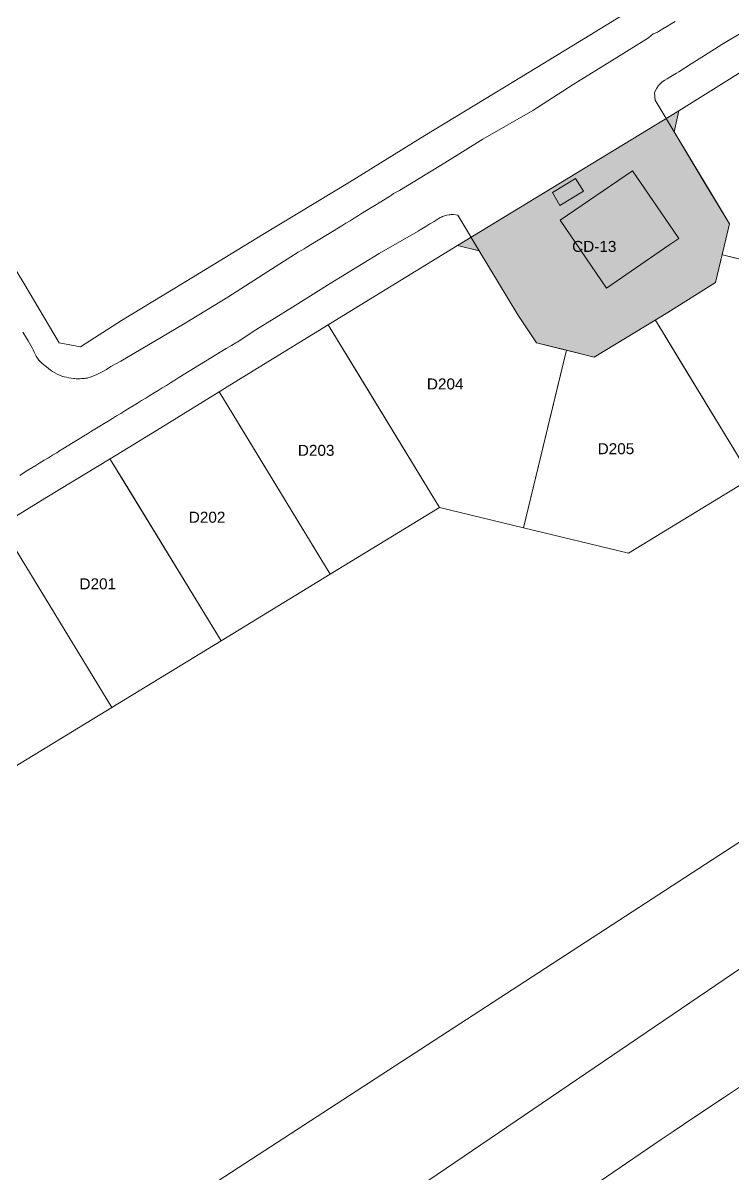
# Model space of a CAD drawing. Header units: metres. Extents: x 662613 to 666742, y 2728069 to 2732733.
# Drawn here: x 663473.7 to 663590.2, y 2728750.6 to 2728939.4 of the extents above; entities that cross this region are included whole.
import ezdxf
from ezdxf.enums import TextEntityAlignment as Align

# ---------------------------------------------------------------- set-up
doc = ezdxf.new("R2010")
doc.units = ezdxf.units.M
doc.header["$MEASUREMENT"] = 0
for name, color, linetype, lineweight in [('DQ_PLOT_ID', 252, 'Continuous', 18), ('Xref_DQ_MasterPlan_2024$0$DQ_PLOTS', 252, 'Continuous', 15), ('Xref_DQ_MasterPlan_2024$0$DQ_ROADS', 8, 'Continuous', 13)]:
    doc.layers.add(name, color=color, linetype=linetype, lineweight=lineweight)
doc.layers.add('Open area$0$PUBLIC PARKING', color=254, linetype='Continuous')
doc.styles.add('DQ_Plot_ID', font='arial.ttf')

# ---------------------------------------------------------------- blocks, each defined once
blk = doc.blocks.new('Xref_DQ_MasterPlan_2024$0$DQ_Roads_')
at = {"layer": 'Xref_DQ_MasterPlan_2024$0$DQ_ROADS'}
for points in [[(663599.1441, 2728770.078), (663588.7883, 2728763.1929), (663583.9468, 2728759.9741), (663580.3647, 2728757.5925), (663578.4002, 2728756.2476), (663568.2555, 2728749.3022)], [(663276.8901, 2728561.5417), (663304.6779, 2728581.4555), (663331.3259, 2728600.5915), (663337.1871, 2728604.8005), (663379.6015, 2728635.7101), (663415.0515, 2728661.4095), (663455.8721, 2728690.7097), (663504.643, 2728725.3623), (663603.0986, 2728792.2309)], [(663592.0538, 2728938.0831), (663588.373, 2728935.8917), (663585.5069, 2728934.069), (663583.3559, 2728932.7309), (663581.3094, 2728931.3756), (663580.961, 2728931.205), (663580.2756, 2728930.7981), (663579.4257, 2728930.2757), (663578.9982, 2728930.0185), (663578.5865, 2728929.7367), (663578.2808, 2728929.449), (663577.9959, 2728929.1407), (663577.7235, 2728928.7338), (663577.4735, 2728928.3128), (663577.3366, 2728927.9566), (663577.4376, 2728926.75), (663580.5506, 2728921.536), (663585.6669, 2728913.037), (663589.6089, 2728906.487), (663587.3506, 2728896.838), (663579.4989, 2728891.9167), (663567.4133, 2728884.608), (663557.9658, 2728886.922), (663554.9012, 2728891.5272), (663548.5668, 2728902.031), (663545.5364, 2728907.0561), (663545.0457, 2728907.8698), (663544.3556, 2728907.9719), (663544.2603, 2728907.9779), (663544.1651, 2728907.984), (663544.0698, 2728907.9768), (663543.9746, 2728907.9696), (663543.7901, 2728907.9515), (663543.6055, 2728907.9334), (663543.2399, 2728907.8709), (663543.0563, 2728907.8334), (663542.8757, 2728907.7832), (663542.699, 2728907.7207), (663542.5272, 2728907.646), (663542.3435, 2728907.5728), (663542.1654, 2728907.4871), (663541.9929, 2728907.3905), (663541.8276, 2728907.2822), (663541.1414, 2728906.8634), (663540.4605, 2728906.4443), (663539.7955, 2728906.0331), (663539.1643, 2728905.6517), (663538.8495, 2728905.4709), (663538.5481, 2728905.2687), (663532.1581, 2728901.6057), (663524.1063, 2728896.6783), (663517.9249, 2728892.813), (663511.882, 2728889.0855), (663508.8084, 2728887.0557), (663508.6245, 2728886.9586), (663507.8935, 2728886.5289), (663507.048, 2728886.0193), (663499.2773, 2728881.2407), (663498.5942, 2728880.8127), (663497.912, 2728880.3912), (663497.2332, 2728879.9737), (663496.551, 2728879.5546), (663495.8692, 2728879.1374), (663495.1867, 2728878.7195), (663494.5046, 2728878.3025), (663493.8222, 2728877.8847), (663493.1402, 2728877.4669), (663492.4585, 2728877.0493), (663491.777, 2728876.6305), (663491.0936, 2728876.2107), (663490.4117, 2728875.7959), (663489.7285, 2728875.3753), (663489.0464, 2728874.9618), (663488.3656, 2728874.5406), (663487.6828, 2728874.1202), (663487.0015, 2728873.7012), (663486.3207, 2728873.2872), (663484.9536, 2728872.4533), (663484.2708, 2728872.0356), (663483.591, 2728871.6171), (663482.7471, 2728871.1031), (663481.9117, 2728870.5856), (663480.213, 2728869.5396), (663479.5326, 2728869.1207), (663479.2339, 2728868.9268), (663478.5362, 2728868.5167), (663477.8652, 2728868.099), (663477.1732, 2728867.6905), (663476.4761, 2728867.2757), (663475.8041, 2728866.8352), (663475.1219, 2728866.4333), (663474.4582, 2728866.0392), (663473.8561, 2728865.6725), (663473.1593, 2728865.18)], [(663473.6577, 2728888.6838), (663474.1135, 2728887.9657), (663474.5271, 2728887.2953), (663475.2027, 2728886.1133), (663475.3459, 2728885.7723), (663475.5102, 2728885.3934), (663475.8748, 2728884.7532), (663476.2872, 2728884.1257), (663476.8555, 2728883.5407), (663477.5192, 2728882.9963), (663478.2009, 2728882.4625), (663478.5359, 2728882.2233), (663478.8868, 2728882.008), (663479.2689, 2728881.8197), (663479.6629, 2728881.6575), (663479.8479, 2728881.5691), (663480.0386, 2728881.4937), (663480.2354, 2728881.4361), (663480.4356, 2728881.3922), (663480.8272, 2728881.292), (663481.2211, 2728881.2012), (663481.6141, 2728881.1419), (663482.0079, 2728881.0887), (663482.207, 2728881.0709), (663482.4068, 2728881.067), (663482.6062, 2728881.0535), (663482.8061, 2728881.0539), (663483.0546, 2728881.0573), (663483.3023, 2728881.078), (663483.5507, 2728881.0864), (663483.7979, 2728881.1121), (663483.9407, 2728881.1248), (663484.0823, 2728881.1474), (663484.2244, 2728881.1673), (663484.3365, 2728881.1911), (663484.8701, 2728881.3811), (663485.7878, 2728881.7595), (663486.683, 2728882.192), (663487.3996, 2728882.5977), (663488.1105, 2728883.0749), (663489.7202, 2728883.9109), (663495.1929, 2728887.1402), (663500.0478, 2728890.005), (663507.2951, 2728894.4349), (663515.2142, 2728899.5272), (663518.8605, 2728901.8187), (663519.4695, 2728902.1554), (663519.8171, 2728902.3537), (663520.1501, 2728902.5756), (663521.8457, 2728903.6188), (663525.9909, 2728906.1394), (663526.6823, 2728906.5714), (663527.3721, 2728906.9743), (663528.0317, 2728907.3792), (663528.7227, 2728907.8233), (663529.4028, 2728908.2431), (663530.0871, 2728908.6609), (663530.7673, 2728909.0769), (663531.4478, 2728909.4917), (663532.1394, 2728909.9134), (663533.8392, 2728910.9584), (663534.1751, 2728911.168), (663534.4823, 2728911.4178), (663535.4653, 2728911.9552), (663542.9366, 2728916.4665), (663549.1479, 2728920.34), (663557.3363, 2728925.0482), (663563.9598, 2728929.3162), (663570.7009, 2728933.5026), (663576.3245, 2728936.962), (663577.104, 2728937.6227), (663577.2741, 2728937.6841), (663577.4558, 2728937.7557), (663577.632, 2728937.8397), (663577.8055, 2728937.9284), (663577.9723, 2728938.029), (663578.6662, 2728938.4311), (663579.3504, 2728938.8369), (663580.0342, 2728939.2505), (663580.7114, 2728939.6686)]]:
    blk.add_lwpolyline(points, dxfattribs=at)
for points in [[(663565.6619, 2728911.8047), (663564.3398, 2728913.8903), (663563.6312, 2728913.4619), (663562.6585, 2728912.874), (663560.5762, 2728911.6153), (663561.8099, 2728909.4967)], [(663573.7151, 2728915.1807), (663561.8301, 2728907.0546), (663569.4341, 2728895.9332), (663579.861, 2728903.0624), (663581.3191, 2728904.0593), (663581.1948, 2728904.2411)]]:
    blk.add_lwpolyline(points, close=True, dxfattribs=at)
blk = doc.blocks.new('Xref_DQ_MasterPlan_2024')
at = {"layer": 'Xref_DQ_MasterPlan_2024$0$DQ_PLOTS'}
for points in [[(663419.01, 2728750.21), (663425.44, 2728753.96), (663425.58, 2728755.43), (663430.82, 2728758.94), (663430.52, 2728759.74), (663437.27, 2728763.86), (663456.99, 2728775.89), (663461.09, 2728792.81), (663465.94, 2728813.4), (663465.96, 2728813.49), (663470.16, 2728816.09), (663488.26, 2728827.13), (663506.19, 2728838.07), (663524.12, 2728849), (663542.05, 2728859.93), (663555.83, 2728856.59), (663573.04, 2728852.42), (663593.27, 2728864.76)], [(663577.14, 2728943.86), (663564.99, 2728936.39), (663554.23, 2728929.81), (663539.64, 2728920.93), (663527.28, 2728913.28), (663513.04, 2728904.73), (663501.66, 2728897.79), (663489.84, 2728890.6), (663483.11, 2728886.27), (663479.62, 2728886.96), (663473.84, 2728896.72), (663466.79, 2728908.25), (663459.39, 2728920.39), (663456.93, 2728924.31), (663455.78, 2728926.73), (663455.42, 2728930.48), (663455.37, 2728931.42), (663456.29, 2728934.6), (663458.63, 2728938.96), (663467.23, 2728956.22)]]:
    blk.add_lwpolyline(points, dxfattribs=at)
blk.add_lwpolyline([(663609.74, 2728817.05), (663557.23, 2728782.93), (663502.58, 2728747.44, 0.06444), (663489.49, 2728735.49, -0.049744), (663479.6, 2728725.93, -0.017808), (663446.97, 2728701.95, -0.002491), (663442.26, 2728698.78, 0.014106), (663374.02, 2728653.72, 0.033922), (663360.86, 2728643.09, -0.036509), (663316.85, 2728607.89), (663196.33, 2728522.57, 0.065896)], format="xyb", dxfattribs=at)
for points in [[(663588.42, 2728901.42), (663589.61, 2728906.49), (663585.67, 2728913.04), (663580.55, 2728921.54), (663581.31, 2728925.02), (663589.19, 2728929.91), (663597.14, 2728934.88), (663598.73, 2728935.87), (663600.01, 2728936.8), (663602.38, 2728938.51), (663602.41, 2728938.54), (663602.66, 2728938.17), (663621.16, 2728907.83), (663617.87, 2728894.25), (663593.15, 2728900.24), (663588.71, 2728901.32), (663588.42, 2728901.42)], [(663545, 2728902.89), (663581.31, 2728925.02), (663580.55, 2728921.54), (663585.67, 2728913.04), (663589.61, 2728906.49), (663588.42, 2728901.42), (663587.35, 2728896.84), (663579.5, 2728891.92), (663577.43, 2728890.67), (663567.41, 2728884.61), (663562.89, 2728885.72), (663557.97, 2728886.92), (663554.9, 2728891.53), (663548.57, 2728902.03), (663545, 2728902.89)], [(663562.89, 2728885.72), (663562.85, 2728885.55), (663555.83, 2728856.59), (663542.05, 2728859.93), (663528.25, 2728882.56), (663523.93, 2728889.65), (663523.78, 2728889.9), (663525.63, 2728891.03), (663545, 2728902.89), (663548.57, 2728902.03), (663554.9, 2728891.53), (663557.97, 2728886.92), (663562.89, 2728885.72)], [(663577.43, 2728890.67), (663579.5, 2728891.92), (663587.35, 2728896.84), (663588.42, 2728901.42), (663588.71, 2728901.32), (663617.87, 2728894.25), (663613.75, 2728877.25), (663593.27, 2728864.76), (663581.18, 2728884.57), (663577.65, 2728890.37), (663577.43, 2728890.67)], [(663505.87, 2728878.93), (663507.64, 2728880.02), (663523.78, 2728889.9), (663523.93, 2728889.65), (663542.05, 2728859.93), (663524.12, 2728849), (663509.5, 2728872.98), (663506, 2728878.72), (663505.87, 2728878.93)], [(663562.89, 2728885.72), (663567.41, 2728884.61), (663577.43, 2728890.67), (663577.65, 2728890.37), (663593.27, 2728864.76), (663573.04, 2728852.42), (663555.83, 2728856.59), (663561.37, 2728879.46), (663562.85, 2728885.55), (663562.89, 2728885.72)], [(663487.98, 2728867.93), (663495.58, 2728872.55), (663505.87, 2728878.93), (663506, 2728878.72), (663524.12, 2728849), (663506.19, 2728838.07), (663490.3, 2728864.13), (663488.07, 2728867.78), (663487.98, 2728867.93)], [(663470.03, 2728856.99), (663477.59, 2728861.62), (663487.98, 2728867.93), (663488.07, 2728867.78), (663506.19, 2728838.07), (663488.26, 2728827.13), (663471.84, 2728854.07), (663470.14, 2728856.85), (663470.03, 2728856.99)], [(663470.16, 2728816.09), (663464.19, 2728825.85), (663452.09, 2728845.96), (663461.01, 2728851.45), (663469.14, 2728856.44), (663470.03, 2728856.99), (663470.14, 2728856.85), (663488.26, 2728827.13), (663470.16, 2728816.09)]]:
    blk.add_lwpolyline(points, close=True, dxfattribs=at)
blk.add_blockref('Xref_DQ_MasterPlan_2024$0$DQ_Roads_', (0, 0))
blk = doc.blocks.new('Open area')
at = {"layer": 'Open area$0$PUBLIC PARKING'}
blk.add_hatch(color=256, dxfattribs=at).paths.add_polyline_path([(663545, 2728902.89), (663581.31, 2728925.02), (663580.55, 2728921.54), (663585.67, 2728913.04), (663589.61, 2728906.49), (663588.42, 2728901.42), (663587.35, 2728896.84), (663579.5, 2728891.92), (663577.43, 2728890.67), (663567.41, 2728884.61), (663562.89, 2728885.72), (663557.97, 2728886.92), (663554.9, 2728891.53), (663548.57, 2728902.03), (663545, 2728902.89)], flags=0)

msp = doc.modelspace()

# ---------------------------------------------------------------- block references
for name in ['Xref_DQ_MasterPlan_2024', 'Open area']:
    msp.add_blockref(name, (0, 0))

# ---------------------------------------------------------------- texts
at = {"layer": 'DQ_PLOT_ID', "style": 'DQ_Plot_ID'}
for s, p in [('CD-13', (663567.44, 2728901.86)), ('D204', (663542.98, 2728879.3)), ('D205', (663571, 2728868.68)), ('D203', (663521.8, 2728868.41)), ('D202', (663503.9, 2728857.44)), ('D201', (663485.96, 2728846.51))]:
    msp.add_text(s, height=1.8, dxfattribs=at).set_placement(p, align=Align.CENTER)

doc.saveas('drawing.dxf')
